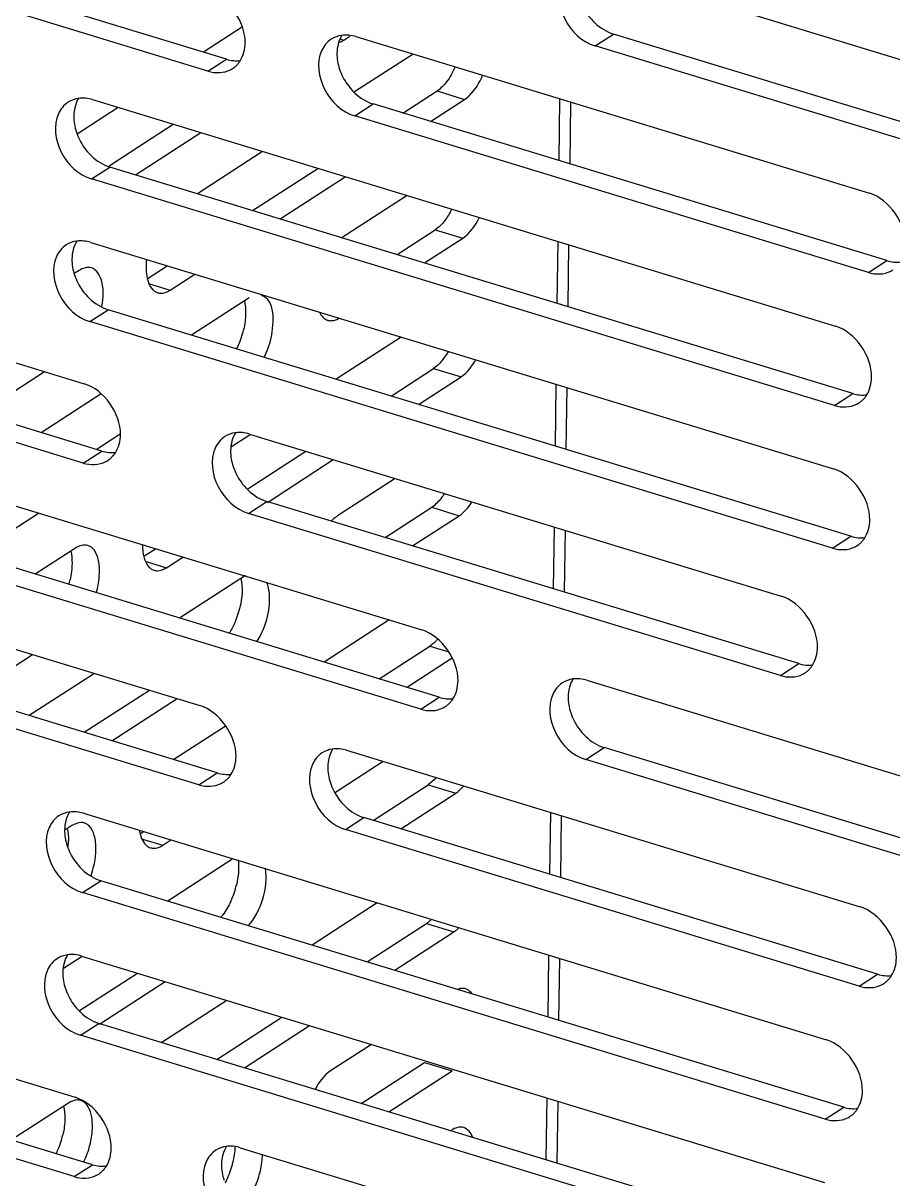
# Model space of a CAD drawing. Header units: millimetres. Extents: x -177 to 18421, y -5017 to 3255.
# Drawn here: x 13035.6 to 13045.46, y 2012.85 to 2025.94 of the extents above; entities that cross this region are included whole.
import ezdxf

# ---------------------------------------------------------------- set-up
doc = ezdxf.new("R2010")
doc.units = ezdxf.units.MM
doc.header["$LTSCALE"] = 46.255
doc.layers.get('0').update_dxf_attribs({"linetype": 'CONTINUOUS'})

msp = doc.modelspace()

# ---------------------------------------------------------------- linework, layer by layer
at = {"color": 7, "linetype": 'Continuous'}
for p, q in [((13037.907, 2025.528), (13032.089, 2027.302)), ((13038.09, 2025.894), (13037.647, 2025.607)), ((13039.193, 2025.758), (13039.235, 2025.745)), ((13039.235, 2025.745), (13039.304, 2025.79)), ((13042.082, 2025.679), (13042.291, 2025.814)), ((13048.316, 2023.978), (13042.291, 2025.814)), ((13040.021, 2025.586), (13039.359, 2025.158)), ((13037.698, 2025.393), (13037.907, 2025.528)), ((13040.218, 2024.824), (13040.605, 2025.074)), ((13040.293, 2025.169), (13040.605, 2025.074)), ((13041.68, 2025.081), (13041.671, 2024.381)), ((13036.681, 2024.982), (13036.217, 2024.681)), ((13039.36, 2024.886), (13039.569, 2025.022)), ((13045.387, 2023.248), (13039.569, 2025.022)), ((13041.804, 2025.043), (13041.795, 2024.343)), ((13036.878, 2024.219), (13037.616, 2024.697)), ((13038.317, 2024.483), (13037.58, 2024.005)), ((13036.379, 2024.173), (13036.587, 2024.308)), ((13045.002, 2021.743), (13036.587, 2024.308)), ((13038.514, 2023.72), (13039.252, 2024.198)), ((13039.953, 2023.985), (13039.206, 2023.501)), ((13040.15, 2023.222), (13040.584, 2023.503)), ((13040.273, 2023.598), (13040.584, 2023.503)), ((13041.659, 2023.465), (13041.65, 2022.765)), ((13041.783, 2023.427), (13041.774, 2022.727)), ((13045.178, 2023.113), (13045.387, 2023.248)), ((13036.238, 2023.136), (13036.184, 2023.101)), ((13037.269, 2022.914), (13037.549, 2023.095)), ((13037.037, 2022.984), (13037.269, 2022.914)), ((13036.494, 2021.091), (13030.468, 2022.928)), ((13038.163, 2022.825), (13037.512, 2022.404)), ((13036.358, 2022.557), (13036.567, 2022.692)), ((13044.981, 2020.127), (13036.567, 2022.692)), ((13039.886, 2022.383), (13039.148, 2021.905)), ((13035.108, 2021.514), (13035.845, 2021.992)), ((13040.083, 2021.62), (13040.564, 2021.932)), ((13040.253, 2022.027), (13040.564, 2021.932)), ((13041.638, 2021.849), (13041.629, 2021.148)), ((13041.762, 2021.811), (13041.753, 2021.111)), ((13036.487, 2021.739), (13035.809, 2021.3)), ((13044.794, 2021.608), (13045.002, 2021.743)), ((13038.174, 2021.274), (13037.965, 2021.138)), ((13036.285, 2020.956), (13036.494, 2021.091)), ((13038.371, 2020.511), (13039.117, 2020.995)), ((13039.818, 2020.781), (13039.166, 2020.358)), ((13038.155, 2020.386), (13038.364, 2020.521)), ((13044.389, 2018.685), (13038.364, 2020.521)), ((13035.04, 2019.912), (13035.778, 2020.39)), ((13040.015, 2020.018), (13040.544, 2020.36)), ((13040.233, 2020.455), (13040.544, 2020.36)), ((13041.618, 2020.232), (13041.609, 2019.532)), ((13040.317, 2018.304), (13034.292, 2020.14)), ((13041.742, 2020.195), (13041.733, 2019.495)), ((13044.773, 2019.992), (13044.981, 2020.127)), ((13036.197, 2019.994), (13035.741, 2019.698)), ((13036.997, 2019.842), (13037.228, 2019.771)), ((13037.228, 2019.771), (13037.414, 2019.891)), ((13038.123, 2019.683), (13037.377, 2019.2)), ((13037.803, 2017.447), (13031.985, 2019.221)), ((13039.751, 2019.179), (13039.013, 2018.701)), ((13034.973, 2018.31), (13035.711, 2018.788)), ((13040.212, 2018.884), (13040.426, 2018.819)), ((13039.948, 2018.416), (13040.462, 2018.749)), ((13044.181, 2018.55), (13044.389, 2018.685)), ((13036.412, 2018.574), (13035.674, 2018.097)), ((13036.609, 2017.812), (13037.347, 2018.289)), ((13040.109, 2018.169), (13040.317, 2018.304)), ((13037.902, 2017.981), (13037.31, 2017.598)), ((13041.979, 2017.599), (13042.187, 2017.734)), ((13048.213, 2015.897), (13042.187, 2017.734)), ((13039.684, 2017.577), (13039.141, 2017.225)), ((13037.595, 2017.312), (13037.803, 2017.447)), ((13039.881, 2016.814), (13040.504, 2017.218)), ((13040.192, 2017.313), (13040.504, 2017.218)), ((13041.576, 2017), (13041.567, 2016.3)), ((13041.7, 2016.962), (13041.691, 2016.262)), ((13036.157, 2016.851), (13036.075, 2016.798)), ((13039.257, 2016.806), (13039.465, 2016.941)), ((13045.283, 2015.167), (13039.465, 2016.941)), ((13036.957, 2016.699), (13037.188, 2016.629)), ((13037.188, 2016.629), (13037.279, 2016.688)), ((13037.98, 2016.474), (13037.242, 2015.996)), ((13036.275, 2016.092), (13036.484, 2016.227)), ((13044.899, 2013.662), (13036.484, 2016.227)), ((13039.616, 2015.975), (13038.878, 2015.497)), ((13039.813, 2015.212), (13040.484, 2015.647)), ((13040.172, 2015.742), (13040.484, 2015.647)), ((13041.556, 2015.384), (13041.547, 2014.684)), ((13036.271, 2015.367), (13036.062, 2015.231)), ((13041.679, 2015.346), (13041.67, 2014.646)), ((13045.074, 2015.032), (13045.283, 2015.167)), ((13036.468, 2014.604), (13037.212, 2015.086)), ((13037.913, 2014.872), (13037.175, 2014.394)), ((13036.39, 2013.011), (13030.365, 2014.847)), ((13036.255, 2014.476), (13036.463, 2014.611)), ((13044.878, 2012.046), (13036.463, 2014.611)), ((13038.11, 2014.109), (13038.848, 2014.587)), ((13039.549, 2014.373), (13039.085, 2014.073)), ((13039.746, 2013.61), (13040.464, 2014.075)), ((13040.152, 2014.17), (13040.464, 2014.075)), ((13036.117, 2013.709), (13035.472, 2013.291)), ((13041.535, 2013.768), (13041.526, 2013.068)), ((13041.659, 2013.73), (13041.65, 2013.03)), ((13044.69, 2013.527), (13044.899, 2013.662)), ((13036.182, 2012.876), (13036.39, 2013.011))]:
    msp.add_line(p, q, dxfattribs=at)
at = {"color": 3, "linetype": 'Continuous'}
for p, q in [((13037.698, 2025.393), (13031.88, 2027.166)), ((13042.094, 2026.577), (13048.119, 2024.74)), ((13039.372, 2025.784), (13045.19, 2024.011)), ((13048.108, 2023.843), (13042.082, 2025.679)), ((13036.39, 2025.071), (13044.805, 2022.506)), ((13039.906, 2024.919), (13040.293, 2025.169)), ((13045.178, 2023.113), (13039.36, 2024.886)), ((13036.578, 2024.322), (13037.305, 2024.792)), ((13038.203, 2023.815), (13038.941, 2024.293)), ((13044.794, 2021.608), (13036.379, 2024.173)), ((13030.271, 2023.691), (13036.297, 2021.854)), ((13039.839, 2023.317), (13040.273, 2023.598)), ((13036.37, 2023.455), (13044.784, 2020.89)), ((13037.021, 2023.05), (13037.237, 2023.19)), ((13036.285, 2020.956), (13030.26, 2022.793)), ((13044.773, 2019.992), (13036.358, 2022.557)), ((13039.771, 2021.715), (13040.253, 2022.027)), ((13036.432, 2021.11), (13036.705, 2021.287)), ((13038.167, 2021.284), (13044.192, 2019.448)), ((13038.148, 2020.664), (13038.806, 2021.09)), ((13034.095, 2020.903), (13040.12, 2019.066)), ((13044.181, 2018.55), (13038.155, 2020.386)), ((13039.704, 2020.113), (13040.233, 2020.455)), ((13031.788, 2019.984), (13037.606, 2018.21)), ((13040.109, 2018.169), (13034.083, 2020.005)), ((13036.981, 2019.908), (13037.102, 2019.986)), ((13037.595, 2017.312), (13031.777, 2019.086)), ((13039.636, 2018.511), (13040.212, 2018.884)), ((13036.297, 2017.907), (13037.035, 2018.384)), ((13041.99, 2018.496), (13048.016, 2016.66)), ((13039.268, 2017.704), (13045.086, 2015.93)), ((13048.004, 2015.762), (13041.979, 2017.599)), ((13039.569, 2016.909), (13040.192, 2017.313)), ((13036.287, 2016.99), (13044.702, 2014.425)), ((13036.941, 2016.765), (13036.967, 2016.783)), ((13045.074, 2015.032), (13039.257, 2016.806)), ((13044.69, 2013.527), (13036.275, 2016.092)), ((13039.501, 2015.307), (13040.172, 2015.742)), ((13030.168, 2015.61), (13036.193, 2013.774)), ((13036.266, 2015.374), (13044.681, 2012.809)), ((13036.244, 2014.756), (13036.9, 2015.181)), ((13036.182, 2012.876), (13030.156, 2014.712)), ((13037.798, 2014.204), (13038.536, 2014.682)), ((13044.669, 2011.911), (13036.255, 2014.476)), ((13039.434, 2013.705), (13040.152, 2014.17)), ((13038.063, 2013.204), (13044.089, 2011.367))]:
    msp.add_line(p, q, dxfattribs=at)
for centre, radius, start, end in [((13037.823, 2025.658), 0.281, 297.2817, 302.9867), ((13037.824, 2025.657), 0.279, 302.9904, 307.4361), ((13037.823, 2025.658), 0.281, 307.4433, 311.4043), ((13045.303, 2023.378), 0.281, 297.2817, 302.9867), ((13037.131, 2022.689), 0.995, 335.7867, 347.0244), ((13037.209, 2022.655), 0.91, 333.2766, 335.7363), ((13044.918, 2021.873), 0.281, 307.4433, 311.4043), ((13044.919, 2021.873), 0.281, 297.2817, 302.9867), ((13044.92, 2021.871), 0.279, 302.9904, 307.4361), ((13036.41, 2021.222), 0.281, 307.4433, 311.4043), ((13036.41, 2021.222), 0.281, 297.2817, 302.9867), ((13036.411, 2021.22), 0.279, 302.9904, 307.4361), ((13044.898, 2020.257), 0.281, 297.2817, 302.9867), ((13044.899, 2020.255), 0.279, 302.9904, 307.4361), ((13044.898, 2020.257), 0.281, 307.4433, 311.4043), ((13035.163, 2019.859), 0.997, 343.9246, 346.9818), ((13037.091, 2019.547), 0.995, 335.7867, 347.0244), ((13044.306, 2018.815), 0.281, 297.2817, 302.9867), ((13044.307, 2018.813), 0.279, 302.9904, 307.4361), ((13044.305, 2018.815), 0.281, 307.4433, 311.4043), ((13040.233, 2018.434), 0.281, 297.2817, 302.9867), ((13040.235, 2018.432), 0.279, 302.9904, 307.4361), ((13040.233, 2018.434), 0.281, 307.4433, 311.4043), ((13037.719, 2017.578), 0.281, 297.2817, 302.9867), ((13037.721, 2017.576), 0.279, 302.9904, 307.4361), ((13037.719, 2017.578), 0.281, 307.4433, 311.4043), ((13035.327, 2016.688), 0.791, 354.4639, 359.1952), ((13037.051, 2016.404), 0.995, 335.7867, 347.0244), ((13037.41, 2016.19), 0.575, 318.4311, 322.5664), ((13045.199, 2015.298), 0.281, 297.2817, 302.9867), ((13045.2, 2015.296), 0.279, 302.9904, 307.4361), ((13045.199, 2015.298), 0.281, 307.4433, 311.4043), ((13044.815, 2013.792), 0.281, 297.2817, 302.9867), ((13044.816, 2013.791), 0.279, 302.9904, 307.4361), ((13044.815, 2013.792), 0.281, 307.4433, 311.4043), ((13035.084, 2013.573), 0.995, 335.7867, 347.0244), ((13035.16, 2013.54), 0.913, 333.6523, 335.7337), ((13037.01, 2013.262), 0.995, 335.7867, 347.0244), ((13036.307, 2013.141), 0.281, 297.2817, 302.9867), ((13036.308, 2013.139), 0.279, 302.9904, 307.4361), ((13036.306, 2013.141), 0.281, 307.4433, 311.4043), ((13037.095, 2013.224), 0.902, 332.4403, 335.7441)]:
    msp.add_arc(centre, radius, start, end, dxfattribs=at)
at = {"color": 7, "linetype": 'Continuous'}
for centre, radius, start, end in [((13035.425, 2016.624), 1.007, 340.3241, 346.9713), ((13035.396, 2013.478), 0.995, 335.7867, 347.0244), ((13035.471, 2013.445), 0.913, 333.6523, 335.7337), ((13037.322, 2013.167), 0.995, 335.7867, 347.0244)]:
    msp.add_arc(centre, radius, start, end, dxfattribs=at)
at = {"color": 3, "linetype": 'Continuous'}
for points, knots in [([(13041.706, 2026.417), (13041.647, 2026.285), (13041.695, 2025.948), (13041.936, 2025.724), (13042.082, 2025.679)], [0, 0, 0, 0, 0.486189, 1, 1, 1, 1]), ([(13038.984, 2025.624), (13038.925, 2025.492), (13038.973, 2025.155), (13039.214, 2024.931), (13039.36, 2024.886)], [0, 0, 0, 0, 0.486189, 1, 1, 1, 1]), ([(13038.009, 2025.447), (13038.019, 2025.456), (13038.038, 2025.476), (13038.054, 2025.498), (13038.062, 2025.509)], [0, 0, 0, 0, 0.495742, 1, 1, 1, 1]), ([(13036.003, 2024.911), (13035.944, 2024.779), (13035.992, 2024.442), (13036.233, 2024.217), (13036.379, 2024.173)], [0, 0, 0, 0, 0.486189, 1, 1, 1, 1]), ([(13035.982, 2023.294), (13035.923, 2023.162), (13035.971, 2022.826), (13036.212, 2022.601), (13036.358, 2022.557)], [0, 0, 0, 0, 0.486189, 1, 1, 1, 1]), ([(13040.417, 2022.217), (13040.408, 2022.202), (13040.39, 2022.172), (13040.37, 2022.143), (13040.359, 2022.13)], [0, 0, 0, 0, 0.511692, 1, 1, 1, 1]), ([(13045.104, 2021.662), (13045.114, 2021.671), (13045.134, 2021.69), (13045.15, 2021.712), (13045.157, 2021.724)], [0, 0, 0, 0, 0.495742, 1, 1, 1, 1]), ([(13036.596, 2021.011), (13036.606, 2021.02), (13036.625, 2021.039), (13036.642, 2021.061), (13036.649, 2021.072)], [0, 0, 0, 0, 0.495742, 1, 1, 1, 1]), ([(13037.779, 2021.124), (13037.72, 2020.992), (13037.768, 2020.655), (13038.009, 2020.431), (13038.155, 2020.386)], [0, 0, 0, 0, 0.486189, 1, 1, 1, 1]), ([(13040.373, 2020.607), (13040.368, 2020.599), (13040.357, 2020.582), (13040.345, 2020.566), (13040.339, 2020.558)], [0, 0, 0, 0, 0.50744, 1, 1, 1, 1]), ([(13045.084, 2020.046), (13045.094, 2020.055), (13045.113, 2020.074), (13045.129, 2020.096), (13045.137, 2020.108)], [0, 0, 0, 0, 0.495742, 1, 1, 1, 1]), ([(13040.256, 2018.918), (13040.249, 2018.912), (13040.235, 2018.9), (13040.22, 2018.889), (13040.212, 2018.884)], [0, 0, 0, 0, 0.515122, 1, 1, 1, 1]), ([(13040.298, 2018.961), (13040.291, 2018.953), (13040.278, 2018.938), (13040.263, 2018.925), (13040.256, 2018.918)], [0, 0, 0, 0, 0.511844, 1, 1, 1, 1]), ([(13044.491, 2018.604), (13044.502, 2018.613), (13044.521, 2018.632), (13044.537, 2018.654), (13044.544, 2018.666)], [0, 0, 0, 0, 0.495742, 1, 1, 1, 1]), ([(13040.419, 2018.223), (13040.429, 2018.232), (13040.448, 2018.251), (13040.465, 2018.273), (13040.472, 2018.285)], [0, 0, 0, 0, 0.495742, 1, 1, 1, 1]), ([(13041.603, 2018.336), (13041.543, 2018.204), (13041.591, 2017.868), (13041.832, 2017.643), (13041.979, 2017.599)], [0, 0, 0, 0, 0.486189, 1, 1, 1, 1]), ([(13038.881, 2017.544), (13038.822, 2017.411), (13038.87, 2017.075), (13039.11, 2016.85), (13039.257, 2016.806)], [0, 0, 0, 0, 0.486189, 1, 1, 1, 1]), ([(13037.905, 2017.367), (13037.915, 2017.376), (13037.934, 2017.395), (13037.951, 2017.417), (13037.958, 2017.429)], [0, 0, 0, 0, 0.495742, 1, 1, 1, 1]), ([(13035.899, 2016.83), (13035.84, 2016.698), (13035.888, 2016.361), (13036.129, 2016.137), (13036.275, 2016.092)], [0, 0, 0, 0, 0.486189, 1, 1, 1, 1]), ([(13040.223, 2015.783), (13040.215, 2015.775), (13040.199, 2015.76), (13040.181, 2015.747), (13040.172, 2015.742)], [0, 0, 0, 0, 0.517381, 1, 1, 1, 1]), ([(13035.879, 2015.214), (13035.819, 2015.082), (13035.867, 2014.745), (13036.108, 2014.521), (13036.255, 2014.476)], [0, 0, 0, 0, 0.486189, 1, 1, 1, 1]), ([(13045.385, 2015.087), (13045.395, 2015.096), (13045.414, 2015.115), (13045.431, 2015.137), (13045.438, 2015.148)], [0, 0, 0, 0, 0.495742, 1, 1, 1, 1]), ([(13045.001, 2013.581), (13045.011, 2013.59), (13045.03, 2013.61), (13045.046, 2013.632), (13045.054, 2013.643)], [0, 0, 0, 0, 0.495742, 1, 1, 1, 1]), ([(13037.676, 2013.043), (13037.617, 2012.911), (13037.665, 2012.575), (13037.906, 2012.35), (13038.052, 2012.306)], [0, 0, 0, 0, 0.486189, 1, 1, 1, 1]), ([(13036.492, 2012.93), (13036.503, 2012.939), (13036.522, 2012.958), (13036.538, 2012.98), (13036.546, 2012.992)], [0, 0, 0, 0, 0.495742, 1, 1, 1, 1])]:
    msp.add_open_spline(points, degree=3, knots=knots, dxfattribs=at)
for points in [[(13038.119, 2025.715), (13038.122, 2025.951), (13037.935, 2026.222), (13037.71, 2026.291)], [(13038.062, 2025.509), (13038.1, 2025.569), (13038.119, 2025.644), (13038.119, 2025.715)], [(13039.094, 2025.755), (13039.046, 2025.724), (13039.008, 2025.676), (13038.984, 2025.624)], [(13039.212, 2025.799), (13039.171, 2025.793), (13039.129, 2025.778), (13039.094, 2025.755)], [(13039.372, 2025.784), (13039.321, 2025.8), (13039.265, 2025.806), (13039.212, 2025.799)], [(13037.698, 2025.393), (13037.779, 2025.368), (13037.876, 2025.37), (13037.952, 2025.409)], [(13040.497, 2025.441), (13040.471, 2025.381), (13040.439, 2025.324), (13040.4, 2025.272)], [(13040.4, 2025.272), (13040.37, 2025.233), (13040.334, 2025.196), (13040.293, 2025.169)], [(13036.231, 2025.085), (13036.189, 2025.079), (13036.148, 2025.064), (13036.112, 2025.041)], [(13036.39, 2025.071), (13036.339, 2025.086), (13036.284, 2025.092), (13036.231, 2025.085)], [(13036.112, 2025.041), (13036.065, 2025.01), (13036.026, 2024.962), (13036.003, 2024.911)], [(13045.599, 2023.435), (13045.602, 2023.671), (13045.415, 2023.942), (13045.19, 2024.011)], [(13040.458, 2023.829), (13040.436, 2023.784), (13040.41, 2023.741), (13040.38, 2023.701)], [(13040.38, 2023.701), (13040.35, 2023.662), (13040.314, 2023.625), (13040.273, 2023.598)], [(13036.092, 2023.425), (13036.044, 2023.394), (13036.005, 2023.346), (13035.982, 2023.294)], [(13036.21, 2023.469), (13036.169, 2023.463), (13036.127, 2023.448), (13036.092, 2023.425)], [(13036.37, 2023.455), (13036.319, 2023.47), (13036.263, 2023.476), (13036.21, 2023.469)], [(13045.178, 2023.113), (13045.259, 2023.088), (13045.356, 2023.09), (13045.432, 2023.129)], [(13038.11, 2022.792), (13038.121, 2022.746), (13038.125, 2022.698), (13038.124, 2022.651)], [(13038.124, 2022.651), (13038.123, 2022.589), (13038.115, 2022.527), (13038.101, 2022.466)], [(13045.215, 2021.93), (13045.218, 2022.166), (13045.03, 2022.437), (13044.805, 2022.506)], [(13040.359, 2022.13), (13040.329, 2022.09), (13040.294, 2022.054), (13040.253, 2022.027)], [(13045.157, 2021.724), (13045.196, 2021.784), (13045.214, 2021.859), (13045.215, 2021.93)], [(13036.707, 2021.279), (13036.71, 2021.514), (13036.522, 2021.786), (13036.297, 2021.854)], [(13044.794, 2021.608), (13044.875, 2021.583), (13044.972, 2021.584), (13045.047, 2021.623)], [(13036.649, 2021.072), (13036.688, 2021.132), (13036.706, 2021.207), (13036.707, 2021.279)], [(13038.007, 2021.299), (13037.966, 2021.293), (13037.924, 2021.278), (13037.889, 2021.255)], [(13038.167, 2021.284), (13038.116, 2021.3), (13038.06, 2021.306), (13038.007, 2021.299)], [(13037.889, 2021.255), (13037.841, 2021.224), (13037.803, 2021.176), (13037.779, 2021.124)], [(13036.285, 2020.956), (13036.366, 2020.932), (13036.464, 2020.933), (13036.539, 2020.972)], [(13045.194, 2020.314), (13045.197, 2020.549), (13045.01, 2020.821), (13044.784, 2020.89)], [(13040.339, 2020.558), (13040.309, 2020.519), (13040.274, 2020.482), (13040.233, 2020.455)], [(13045.137, 2020.108), (13045.175, 2020.168), (13045.193, 2020.243), (13045.194, 2020.314)], [(13036.144, 2019.96), (13036.155, 2019.915), (13036.158, 2019.867), (13036.158, 2019.82)], [(13044.773, 2019.992), (13044.854, 2019.967), (13044.951, 2019.968), (13045.027, 2020.007)], [(13036.158, 2019.82), (13036.157, 2019.758), (13036.149, 2019.695), (13036.135, 2019.634)], [(13038.07, 2019.649), (13038.095, 2019.544), (13038.085, 2019.429), (13038.06, 2019.323)], [(13044.602, 2018.872), (13044.605, 2019.107), (13044.418, 2019.379), (13044.192, 2019.448)], [(13037.998, 2019.139), (13037.981, 2019.099), (13037.96, 2019.061), (13037.936, 2019.025)], [(13040.53, 2018.491), (13040.533, 2018.726), (13040.345, 2018.998), (13040.12, 2019.066)], [(13044.544, 2018.666), (13044.583, 2018.726), (13044.601, 2018.801), (13044.602, 2018.872)], [(13041.99, 2018.496), (13041.939, 2018.512), (13041.883, 2018.518), (13041.831, 2018.511)], [(13044.181, 2018.55), (13044.262, 2018.525), (13044.359, 2018.526), (13044.435, 2018.565)], [(13040.472, 2018.285), (13040.511, 2018.345), (13040.529, 2018.419), (13040.53, 2018.491)], [(13041.712, 2018.467), (13041.665, 2018.436), (13041.626, 2018.388), (13041.603, 2018.336)], [(13041.831, 2018.511), (13041.789, 2018.505), (13041.748, 2018.49), (13041.712, 2018.467)], [(13038.016, 2017.635), (13038.019, 2017.87), (13037.831, 2018.142), (13037.606, 2018.21)], [(13040.109, 2018.169), (13040.19, 2018.144), (13040.287, 2018.145), (13040.362, 2018.184)], [(13037.958, 2017.429), (13037.997, 2017.488), (13038.015, 2017.563), (13038.016, 2017.635)], [(13038.99, 2017.674), (13038.943, 2017.643), (13038.904, 2017.595), (13038.881, 2017.544)], [(13039.109, 2017.718), (13039.067, 2017.712), (13039.026, 2017.697), (13038.99, 2017.674)], [(13039.268, 2017.704), (13039.217, 2017.719), (13039.162, 2017.725), (13039.109, 2017.718)], [(13040.279, 2017.391), (13040.254, 2017.362), (13040.225, 2017.334), (13040.192, 2017.313)], [(13037.595, 2017.312), (13037.676, 2017.288), (13037.773, 2017.289), (13037.848, 2017.328)], [(13036.009, 2016.961), (13035.961, 2016.93), (13035.923, 2016.882), (13035.899, 2016.83)], [(13036.127, 2017.004), (13036.086, 2016.998), (13036.044, 2016.983), (13036.009, 2016.961)], [(13036.287, 2016.99), (13036.236, 2017.006), (13036.18, 2017.012), (13036.127, 2017.004)], [(13036.103, 2016.818), (13036.114, 2016.772), (13036.118, 2016.724), (13036.118, 2016.677)], [(13038.038, 2016.463), (13038.051, 2016.37), (13038.041, 2016.273), (13038.02, 2016.181)], [(13037.958, 2015.996), (13037.933, 2015.941), (13037.903, 2015.888), (13037.867, 2015.841)], [(13045.496, 2015.355), (13045.499, 2015.59), (13045.311, 2015.862), (13045.086, 2015.93)], [(13036.107, 2015.388), (13036.065, 2015.382), (13036.024, 2015.367), (13035.988, 2015.344)], [(13036.266, 2015.374), (13036.215, 2015.389), (13036.159, 2015.396), (13036.107, 2015.388)], [(13035.988, 2015.344), (13035.941, 2015.313), (13035.902, 2015.266), (13035.879, 2015.214)], [(13045.438, 2015.148), (13045.477, 2015.208), (13045.495, 2015.283), (13045.496, 2015.355)], [(13045.074, 2015.032), (13045.156, 2015.008), (13045.253, 2015.009), (13045.328, 2015.048)], [(13045.111, 2013.849), (13045.114, 2014.085), (13044.927, 2014.356), (13044.702, 2014.425)], [(13045.054, 2013.643), (13045.093, 2013.703), (13045.111, 2013.778), (13045.111, 2013.849)], [(13036.063, 2013.675), (13036.074, 2013.63), (13036.078, 2013.582), (13036.077, 2013.535)], [(13036.603, 2013.198), (13036.606, 2013.433), (13036.419, 2013.705), (13036.193, 2013.774)], [(13044.69, 2013.527), (13044.771, 2013.502), (13044.869, 2013.504), (13044.944, 2013.542)], [(13036.077, 2013.535), (13036.077, 2013.473), (13036.068, 2013.41), (13036.054, 2013.349)], [(13036.546, 2012.992), (13036.584, 2013.052), (13036.602, 2013.127), (13036.603, 2013.198)], [(13037.786, 2013.174), (13037.738, 2013.143), (13037.699, 2013.095), (13037.676, 2013.043)], [(13037.904, 2013.218), (13037.862, 2013.212), (13037.821, 2013.197), (13037.786, 2013.174)], [(13038.063, 2013.204), (13038.012, 2013.219), (13037.957, 2013.225), (13037.904, 2013.218)], [(13038.003, 2013.21), (13038.001, 2013.152), (13037.993, 2013.095), (13037.98, 2013.038)], [(13036.182, 2012.876), (13036.263, 2012.851), (13036.36, 2012.852), (13036.436, 2012.891)]]:
    msp.add_open_spline(points, degree=3, dxfattribs=at)
at = {"color": 7, "linetype": 'Continuous'}
for points in [[(13041.998, 2026.035), (13042.047, 2025.968), (13042.109, 2025.907), (13042.18, 2025.864)], [(13042.18, 2025.864), (13042.215, 2025.843), (13042.252, 2025.826), (13042.291, 2025.814)], [(13039.217, 2025.803), (13039.178, 2025.743), (13039.16, 2025.668), (13039.159, 2025.597)], [(13039.159, 2025.597), (13039.158, 2025.536), (13039.169, 2025.474), (13039.188, 2025.416)], [(13037.907, 2025.528), (13037.958, 2025.513), (13038.013, 2025.506), (13038.066, 2025.514)], [(13039.188, 2025.416), (13039.209, 2025.354), (13039.239, 2025.295), (13039.277, 2025.243)], [(13039.277, 2025.243), (13039.325, 2025.175), (13039.387, 2025.115), (13039.458, 2025.072)], [(13036.235, 2025.09), (13036.196, 2025.03), (13036.178, 2024.955), (13036.178, 2024.883)], [(13039.458, 2025.072), (13039.493, 2025.051), (13039.53, 2025.033), (13039.569, 2025.022)], [(13036.178, 2024.883), (13036.177, 2024.822), (13036.188, 2024.76), (13036.207, 2024.702)], [(13036.207, 2024.702), (13036.227, 2024.641), (13036.258, 2024.582), (13036.295, 2024.529)], [(13036.295, 2024.529), (13036.343, 2024.461), (13036.406, 2024.401), (13036.477, 2024.358)], [(13036.477, 2024.358), (13036.511, 2024.337), (13036.549, 2024.32), (13036.587, 2024.308)], [(13040.584, 2023.503), (13040.667, 2023.557), (13040.726, 2023.645), (13040.77, 2023.734)], [(13036.215, 2023.474), (13036.176, 2023.414), (13036.158, 2023.339), (13036.157, 2023.267)], [(13036.157, 2023.267), (13036.156, 2023.206), (13036.167, 2023.144), (13036.186, 2023.086)], [(13045.387, 2023.248), (13045.438, 2023.233), (13045.493, 2023.226), (13045.546, 2023.234)], [(13036.377, 2023.166), (13036.332, 2023.179), (13036.278, 2023.162), (13036.238, 2023.136)], [(13036.491, 2023.025), (13036.474, 2023.083), (13036.435, 2023.148), (13036.377, 2023.166)], [(13036.186, 2023.086), (13036.207, 2023.024), (13036.237, 2022.966), (13036.274, 2022.913)], [(13036.496, 2022.731), (13036.514, 2022.828), (13036.518, 2022.931), (13036.491, 2023.025)], [(13036.274, 2022.913), (13036.323, 2022.845), (13036.385, 2022.785), (13036.456, 2022.742)], [(13037.163, 2022.879), (13037.2, 2022.878), (13037.237, 2022.893), (13037.269, 2022.914)], [(13036.456, 2022.742), (13036.491, 2022.721), (13036.528, 2022.704), (13036.567, 2022.692)], [(13040.564, 2021.932), (13040.635, 2021.977), (13040.687, 2022.049), (13040.728, 2022.122)], [(13045.002, 2021.743), (13045.053, 2021.727), (13045.109, 2021.721), (13045.162, 2021.729)], [(13038.012, 2021.303), (13037.973, 2021.243), (13037.955, 2021.168), (13037.954, 2021.097)], [(13036.494, 2021.091), (13036.545, 2021.076), (13036.601, 2021.07), (13036.653, 2021.077)], [(13037.954, 2021.097), (13037.953, 2021.036), (13037.964, 2020.974), (13037.984, 2020.916)], [(13037.984, 2020.916), (13038.004, 2020.854), (13038.034, 2020.795), (13038.072, 2020.742)], [(13038.072, 2020.742), (13038.12, 2020.675), (13038.182, 2020.615), (13038.253, 2020.571)], [(13038.253, 2020.571), (13038.288, 2020.551), (13038.325, 2020.533), (13038.364, 2020.521)], [(13040.544, 2020.36), (13040.602, 2020.398), (13040.648, 2020.454), (13040.685, 2020.512)], [(13044.981, 2020.127), (13045.033, 2020.111), (13045.088, 2020.105), (13045.141, 2020.112)], [(13036.337, 2020.023), (13036.292, 2020.037), (13036.237, 2020.02), (13036.197, 2019.994)], [(13037.122, 2019.736), (13037.159, 2019.736), (13037.197, 2019.751), (13037.228, 2019.771)], [(13044.389, 2018.685), (13044.44, 2018.669), (13044.496, 2018.663), (13044.549, 2018.67)], [(13041.835, 2018.515), (13041.796, 2018.455), (13041.778, 2018.381), (13041.777, 2018.309)], [(13040.317, 2018.304), (13040.368, 2018.288), (13040.424, 2018.282), (13040.477, 2018.289)], [(13041.777, 2018.309), (13041.776, 2018.248), (13041.787, 2018.186), (13041.807, 2018.128)], [(13041.807, 2018.128), (13041.827, 2018.066), (13041.857, 2018.007), (13041.895, 2017.955)], [(13041.895, 2017.955), (13041.943, 2017.887), (13042.005, 2017.827), (13042.077, 2017.784)], [(13042.077, 2017.784), (13042.111, 2017.763), (13042.148, 2017.745), (13042.187, 2017.734)], [(13039.113, 2017.723), (13039.074, 2017.663), (13039.056, 2017.588), (13039.055, 2017.516)], [(13039.055, 2017.516), (13039.055, 2017.455), (13039.066, 2017.393), (13039.085, 2017.335)], [(13037.803, 2017.447), (13037.854, 2017.432), (13037.91, 2017.426), (13037.963, 2017.433)], [(13039.085, 2017.335), (13039.105, 2017.273), (13039.136, 2017.215), (13039.173, 2017.162)], [(13040.504, 2017.218), (13040.537, 2017.239), (13040.565, 2017.267), (13040.591, 2017.296)], [(13039.173, 2017.162), (13039.221, 2017.094), (13039.284, 2017.034), (13039.355, 2016.991)], [(13036.132, 2017.009), (13036.093, 2016.949), (13036.075, 2016.874), (13036.074, 2016.803)], [(13039.355, 2016.991), (13039.389, 2016.97), (13039.427, 2016.953), (13039.465, 2016.941)], [(13036.263, 2016.886), (13036.226, 2016.887), (13036.188, 2016.871), (13036.157, 2016.851)], [(13036.41, 2016.74), (13036.399, 2016.779), (13036.381, 2016.819), (13036.352, 2016.847)], [(13036.074, 2016.803), (13036.073, 2016.741), (13036.084, 2016.679), (13036.103, 2016.621)], [(13036.429, 2016.582), (13036.43, 2016.635), (13036.425, 2016.689), (13036.41, 2016.74)], [(13036.923, 2016.789), (13036.933, 2016.733), (13036.952, 2016.673), (13036.993, 2016.633)], [(13036.103, 2016.621), (13036.124, 2016.56), (13036.154, 2016.501), (13036.192, 2016.448)], [(13036.406, 2016.397), (13036.42, 2016.458), (13036.428, 2016.52), (13036.429, 2016.582)], [(13037.082, 2016.594), (13037.119, 2016.593), (13037.157, 2016.608), (13037.188, 2016.629)], [(13036.192, 2016.448), (13036.24, 2016.38), (13036.302, 2016.32), (13036.373, 2016.277)], [(13038.152, 2015.714), (13038.303, 2015.884), (13038.382, 2016.142), (13038.349, 2016.368)], [(13036.373, 2016.277), (13036.408, 2016.256), (13036.445, 2016.239), (13036.484, 2016.227)], [(13036.111, 2015.393), (13036.072, 2015.333), (13036.054, 2015.258), (13036.053, 2015.187)], [(13036.053, 2015.187), (13036.053, 2015.125), (13036.063, 2015.063), (13036.083, 2015.005)], [(13045.283, 2015.167), (13045.334, 2015.152), (13045.39, 2015.146), (13045.442, 2015.153)], [(13036.083, 2015.005), (13036.103, 2014.944), (13036.133, 2014.885), (13036.171, 2014.832)], [(13036.171, 2014.832), (13036.219, 2014.764), (13036.281, 2014.704), (13036.353, 2014.661)], [(13036.353, 2014.661), (13036.387, 2014.64), (13036.424, 2014.623), (13036.463, 2014.611)], [(13039.085, 2014.073), (13039.01, 2014.024), (13038.955, 2013.946), (13038.913, 2013.867)], [(13044.899, 2013.662), (13044.95, 2013.647), (13045.005, 2013.64), (13045.058, 2013.648)], [(13036.366, 2013.254), (13036.38, 2013.315), (13036.388, 2013.378), (13036.389, 2013.44)], [(13040.595, 2013.431), (13040.549, 2013.445), (13040.495, 2013.428), (13040.455, 2013.402)], [(13040.695, 2013.328), (13040.676, 2013.372), (13040.641, 2013.417), (13040.595, 2013.431)], [(13037.908, 2013.222), (13037.87, 2013.163), (13037.852, 2013.088), (13037.851, 2013.016)], [(13038.292, 2012.943), (13038.305, 2013.004), (13038.314, 2013.065), (13038.315, 2013.127)], [(13036.39, 2013.011), (13036.441, 2012.995), (13036.497, 2012.989), (13036.55, 2012.996)], [(13037.851, 2013.016), (13037.85, 2012.955), (13037.861, 2012.893), (13037.88, 2012.835)]]:
    msp.add_open_spline(points, degree=3, dxfattribs=at)
for points, knots in [([(13039.186, 2025.72), (13039.194, 2025.723), (13039.211, 2025.731), (13039.227, 2025.74), (13039.235, 2025.745)], [0, 0, 0, 0, 0.483997, 1, 1, 1, 1]), ([(13040.605, 2025.074), (13040.625, 2025.087), (13040.713, 2025.161), (13040.773, 2025.263), (13040.809, 2025.346)], [0, 0, 0, 0, 0.211394, 1, 1, 1, 1]), ([(13037.001, 2023.259), (13037, 2023.246), (13036.997, 2023.22), (13036.996, 2023.195), (13036.996, 2023.182)], [0, 0, 0, 0, 0.507116, 1, 1, 1, 1]), ([(13036.996, 2023.182), (13036.996, 2023.154), (13037, 2023.063), (13037.027, 2022.963), (13037.074, 2022.918)], [0, 0, 0, 0, 0.30178, 1, 1, 1, 1]), ([(13037.074, 2022.918), (13037.082, 2022.91), (13037.099, 2022.896), (13037.119, 2022.887), (13037.129, 2022.884)], [0, 0, 0, 0, 0.511486, 1, 1, 1, 1]), ([(13037.129, 2022.884), (13037.134, 2022.882), (13037.145, 2022.88), (13037.157, 2022.879), (13037.163, 2022.879)], [0, 0, 0, 0, 0.496206, 1, 1, 1, 1]), ([(13038.333, 2022.151), (13038.369, 2022.221), (13038.447, 2022.428), (13038.461, 2022.807), (13038.303, 2022.855)], [0, 0, 0, 0, 0.322343, 1, 1, 1, 1]), ([(13038.965, 2022.655), (13038.97, 2022.646), (13038.98, 2022.629), (13038.993, 2022.614), (13039, 2022.607)], [0, 0, 0, 0, 0.518593, 1, 1, 1, 1]), ([(13039, 2022.607), (13039.007, 2022.599), (13039.024, 2022.585), (13039.044, 2022.576), (13039.055, 2022.573)], [0, 0, 0, 0, 0.511486, 1, 1, 1, 1]), ([(13039.055, 2022.573), (13039.06, 2022.572), (13039.071, 2022.569), (13039.083, 2022.568), (13039.088, 2022.568)], [0, 0, 0, 0, 0.496206, 1, 1, 1, 1]), ([(13039.088, 2022.568), (13039.104, 2022.568), (13039.136, 2022.573), (13039.165, 2022.586), (13039.18, 2022.594)], [0, 0, 0, 0, 0.471828, 1, 1, 1, 1]), ([(13039.166, 2020.358), (13039.154, 2020.351), (13039.132, 2020.334), (13039.111, 2020.314), (13039.101, 2020.304)], [0, 0, 0, 0, 0.47858, 1, 1, 1, 1]), ([(13036.433, 2019.488), (13036.45, 2019.548), (13036.487, 2019.717), (13036.456, 2019.987), (13036.337, 2020.023)], [0, 0, 0, 0, 0.334133, 1, 1, 1, 1]), ([(13036.956, 2020.03), (13036.956, 2020.003), (13036.961, 2019.914), (13036.989, 2019.819), (13037.033, 2019.775)], [0, 0, 0, 0, 0.300899, 1, 1, 1, 1]), ([(13037.033, 2019.775), (13037.041, 2019.767), (13037.058, 2019.754), (13037.078, 2019.745), (13037.088, 2019.742)], [0, 0, 0, 0, 0.511486, 1, 1, 1, 1]), ([(13037.088, 2019.742), (13037.094, 2019.74), (13037.105, 2019.737), (13037.117, 2019.736), (13037.122, 2019.736)], [0, 0, 0, 0, 0.496206, 1, 1, 1, 1]), ([(13038.248, 2018.93), (13038.349, 2019.085), (13038.422, 2019.329), (13038.383, 2019.564), (13038.363, 2019.609)], [0, 0, 0, 0, 0.788789, 1, 1, 1, 1]), ([(13036.297, 2016.881), (13036.291, 2016.882), (13036.28, 2016.885), (13036.269, 2016.886), (13036.263, 2016.886)], [0, 0, 0, 0, 0.496206, 1, 1, 1, 1]), ([(13036.352, 2016.847), (13036.344, 2016.855), (13036.327, 2016.868), (13036.307, 2016.878), (13036.297, 2016.881)], [0, 0, 0, 0, 0.511486, 1, 1, 1, 1]), ([(13036.993, 2016.633), (13037.001, 2016.625), (13037.018, 2016.611), (13037.038, 2016.602), (13037.048, 2016.599)], [0, 0, 0, 0, 0.511486, 1, 1, 1, 1]), ([(13037.048, 2016.599), (13037.054, 2016.598), (13037.065, 2016.595), (13037.076, 2016.594), (13037.082, 2016.594)], [0, 0, 0, 0, 0.496206, 1, 1, 1, 1]), ([(13040.484, 2015.647), (13040.493, 2015.652), (13040.51, 2015.665), (13040.527, 2015.68), (13040.535, 2015.688)], [0, 0, 0, 0, 0.482619, 1, 1, 1, 1]), ([(13040.615, 2015.003), (13040.603, 2015.006), (13040.575, 2015.01), (13040.549, 2015.005), (13040.535, 2015.002)], [0, 0, 0, 0, 0.482683, 1, 1, 1, 1]), ([(13040.685, 2014.953), (13040.675, 2014.965), (13040.655, 2014.985), (13040.628, 2014.999), (13040.615, 2015.003)], [0, 0, 0, 0, 0.518893, 1, 1, 1, 1]), ([(13036.206, 2013.743), (13036.191, 2013.741), (13036.16, 2013.733), (13036.131, 2013.718), (13036.117, 2013.709)], [0, 0, 0, 0, 0.471297, 1, 1, 1, 1]), ([(13036.257, 2013.738), (13036.249, 2013.741), (13036.232, 2013.744), (13036.215, 2013.744), (13036.206, 2013.743)], [0, 0, 0, 0, 0.492115, 1, 1, 1, 1]), ([(13036.389, 2013.44), (13036.389, 2013.476), (13036.385, 2013.584), (13036.329, 2013.716), (13036.257, 2013.738)], [0, 0, 0, 0, 0.326495, 1, 1, 1, 1])]:
    msp.add_open_spline(points, degree=3, knots=knots, dxfattribs=at)

doc.saveas('drawing.dxf')
